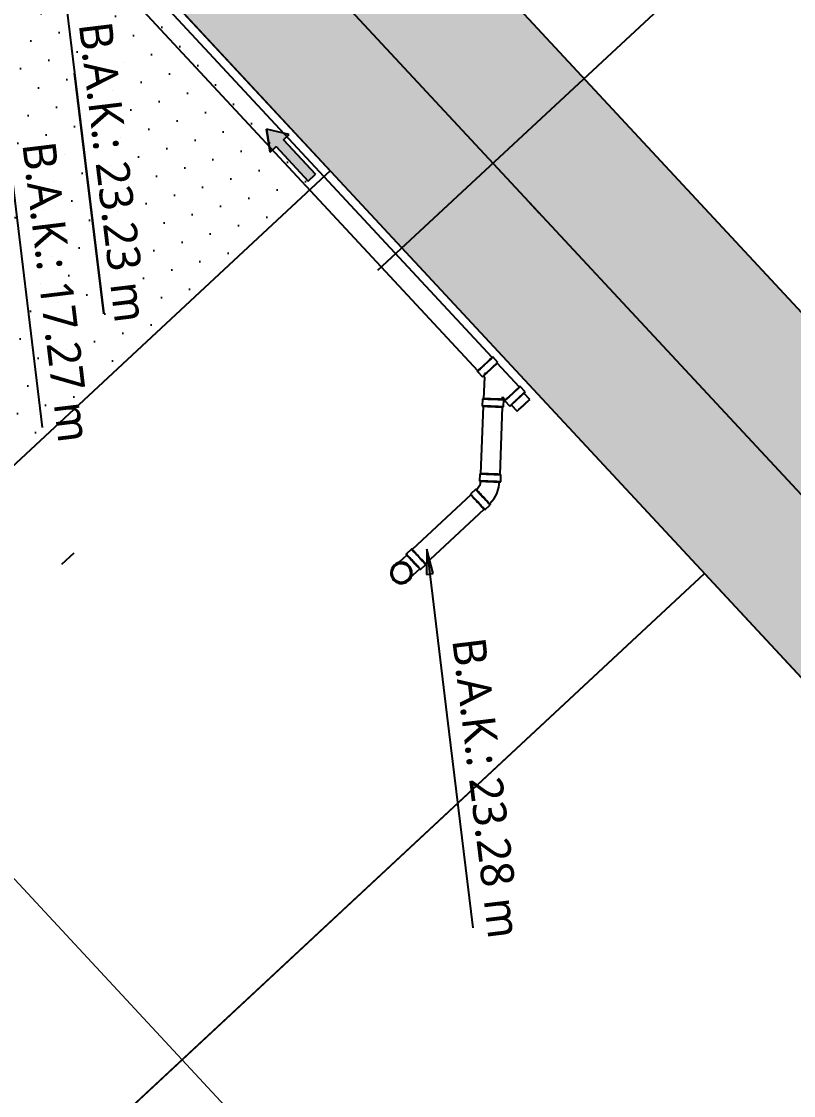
# Model space of a CAD drawing. Header units: millimetres. Extents: x 400382 to 401500, y 4543975 to 4544133.
# Drawn here: x 400490.36 to 400495.02, y 4544020.91 to 4544027.38 of the extents above; entities that cross this region are included whole.
import ezdxf

# ---------------------------------------------------------------- set-up
doc = ezdxf.new("R2010")
doc.units = ezdxf.units.MM
doc.linetypes.add('AKS', pattern=[3, 2.5, -0.25, 0, -0.25])
doc.layers.add('A-DETL', color=90, linetype='Continuous', lineweight=15)
for name, color, linetype in [('aks prota', 2, 'AKS'), ('kiriş prota', 6, 'Continuous'), ('kolon tarama prota', 252, 'Continuous'), ('merdiven prota', 2, 'Continuous'), ('perde prota', 1, 'Continuous'), ('TARAMA', 8, 'Continuous')]:
    doc.layers.add(name, color=color, linetype=linetype)
doc.styles.add('Segoe UI Light_1', font='', dxfattribs={"height": 200})
doc.styles.get('Segoe UI Light_1').set_extended_font_data('Segoe UI Light')

# ---------------------------------------------------------------- blocks, each defined once
blk = doc.blocks.new('Flow Direction - Flow Direction _25mm_-1035271-_17_70 m  ARA KAT')
at = {"layer": 'TARAMA'}
blk.add_hatch(color=256, dxfattribs=at).paths.add_polyline_path([(0, 0), (-117, -78), (-117, -30), (-400, -30), (-400, 30), (-117, 30), (-117, 78)], flags=0)
for p, q in [((0, 0), (-117, 78)), ((-117, 78), (-117, 30)), ((-117, 78), (0, 0)), ((-117, 30), (-117, 78)), ((-117, 30), (-400, 30)), ((-400, 30), (-400, -30)), ((-117, 30), (-400, 30)), ((-400, 30), (-400, -30)), ((-117, -78), (0, 0)), ((-117, -78), (0, 0)), ((-400, -30), (-117, -30)), ((-117, -30), (-400, -30)), ((-117, -30), (-117, -78)), ((-117, -30), (-117, -78))]:
    blk.add_line(p, q, dxfattribs=at)
blk = doc.blocks.new('17.60 mekanik')
at = {"layer": 'kolon tarama prota'}
blk.add_hatch(color=256, dxfattribs=at).paths.add_polyline_path([(142852.78, 63463.67), (142863.75, 63453.25), (142866.07, 63456.45)], flags=0)
for p, q in [((142795.06, 63571.3), (142408.22, 63571.3)), ((142799.51, 63571.77), (142795.06, 63571.77)), ((142819.26, 63571.11), (142799.51, 63571.11)), ((142823.7, 63571.77), (142819.26, 63571.77)), ((142828.94, 63570.64), (142823.7, 63570.64)), ((142828.94, 63570.64), (142823.7, 63570.64)), ((142412.97, 63565.4), (142616.2, 63417.74)), ((142408.22, 63559.5), (142795.06, 63559.5)), ((142795.06, 63559.02), (142799.51, 63559.02)), ((142798.86, 63561.36), (142799.51, 63560.71)), ((142799.54, 63561.99), (142799.48, 63562.01)), ((142799.51, 63559.68), (142800.54, 63559.68)), ((142800.54, 63559.68), (142809.7, 63550.52)), ((142816.7, 63559.68), (142819.26, 63559.68)), ((142817.78, 63558.6), (142816.7, 63559.68)), ((142821.39, 63555.93), (142818.25, 63559.07)), ((142819.26, 63559.02), (142823.7, 63559.02)), ((142823.7, 63560.16), (142828.94, 63560.16)), ((142823.7, 63560.16), (142828.94, 63560.16)), ((142849.88, 63526.77), (142821.05, 63555.59)), ((142809.23, 63550.05), (142812.37, 63546.91)), ((142812.71, 63547.25), (142841.53, 63518.42)), ((142853.36, 63523.96), (142850.21, 63527.1)), ((142841.2, 63518.09), (142844.34, 63514.94)), ((142846.4, 63509.97), (142846.4, 63505.52)), ((142859.15, 63505.52), (142859.15, 63509.97)), ((142616.2, 63417.74), (142498.12, 63503.53)), ((142846.88, 63505.52), (142846.88, 63457.06)), ((142858.68, 63457.06), (142858.68, 63505.52)), ((142852.78, 63463.67), (142863.75, 63453.25)), ((142866.07, 63456.45), (142852.78, 63463.67)), ((142852.78, 63463.67), (142934.28, 63404.46)), ((142846.4, 63457.06), (142846.4, 63452.61)), ((142859.15, 63452.61), (142859.15, 63457.06)), ((142863.75, 63453.25), (142866.07, 63456.45)), ((142501.46, 63445.47), (142641.2, 63343.94)), ((142934.28, 63404.46), (143038.7, 63328.59))]:
    blk.add_line(p, q, dxfattribs=at)
at = {"layer": 'kolon tarama prota', "flags": 128}
for points in [[(142857.04, 63517.29), (142854.98, 63521.02), (142852.89, 63523.49)], [(142844.81, 63515.41), (142846.35, 63513.2), (142846.48, 63512.91)], [(142846.48, 63512.91), (142847.06, 63510.28), (142847.06, 63509.97)], [(142858.49, 63509.97), (142858.02, 63514.2), (142857.04, 63517.29)], [(142847.06, 63442.77), (142847.06, 63443.24), (142847.06, 63444.62), (142847.06, 63446.76), (142847.06, 63449.47), (142847.06, 63452.48), (142847.06, 63452.61)], [(142847.06, 63442.77), (142847.53, 63445.04), (142848.86, 63446.94), (142850.84, 63448.15), (142852.78, 63448.49)], [(142852.78, 63448.49), (142855.05, 63448.02), (142856.94, 63446.69), (142858.15, 63444.71), (142858.49, 63442.77)], [(142858.49, 63452.61), (142858.49, 63449.59), (142858.49, 63446.86), (142858.49, 63444.69), (142858.49, 63443.28), (142858.49, 63442.77), (142858.49, 63442.77)], [(142852.78, 63437.06), (142850.51, 63437.53), (142848.61, 63438.86), (142847.4, 63440.83), (142847.06, 63442.77)], [(142858.49, 63442.77), (142858.02, 63440.5), (142856.69, 63438.61), (142854.72, 63437.4), (142852.78, 63437.06)]]:
    blk.add_lwpolyline(points, dxfattribs=at)
at = {"layer": 'kolon tarama prota'}
for radius, start, end in [(6.38, 90, 270), (6.38, 90, 270), (5.72, 90, 270), (5.9, 324, 144), (6.38, 270, 90), (6.38, 270, 90), (5.71, 270, 90), (5.9, 144, 324)]:
    blk.add_arc((142852.78, 63442.77), radius, start, end, dxfattribs=at)
for centre, major_axis, ratio, start_param, end_param in [((142795.06, 63565.4), (0, 6.38), 0.01, 6.279043, 9.420636), ((142795.06, 63565.4), (0, 5.9), 0.01, 0, 1.570796), ((142795.06, 63565.4), (0, 6.38), 0.01, 3.137451, 6.279043), ((142795.06, 63565.4), (0, 5.9), 0.01, 4.712389, 6.283185), ((142799.51, 63565.4), (0, 6.38), 0.01, 6.279043, 9.420636), ((142799.51, 63565.4), (0, 5.71), 0.01, 6.279043, 9.420636), ((142799.51, 63565.4), (0, 6.38), 0.01, 3.137451, 6.279043), ((142799.51, 63565.4), (0, 5.71), 0.01, 3.137451, 6.279043), ((142819.26, 63565.4), (0, 6.38), 0.01, 6.279043, 9.420636), ((142819.26, 63565.4), (0, 5.71), 0.01, 6.279043, 9.420636), ((142819.26, 63565.4), (0, 6.38), 0.01, 3.137451, 6.279043), ((142819.26, 63565.4), (0, 5.71), 0.01, 3.137451, 6.279043), ((142823.7, 63565.4), (0, 6.38), 0.01, 6.279043, 9.420636), ((142823.7, 63565.4), (0, -5.24), 0.01, 3.137451, 6.279043), ((142823.7, 63565.4), (0, -5.24), 0.01, 3.137451, 6.279043), ((142823.7, 63565.4), (0, 6.38), 0.01, 3.137451, 6.279043), ((142823.7, 63565.4), (0, 5.24), 0.01, 3.137451, 6.279043), ((142823.7, 63565.4), (0, 5.24), 0.01, 3.137451, 6.279043), ((142828.94, 63565.4), (0, -5.24), 0.01, 3.137451, 6.279043), ((142828.94, 63565.4), (0, -5.24), 0.01, 3.137451, 6.279043), ((142828.94, 63565.4), (0, 5.24), 0.01, 3.137451, 6.279043), ((142828.94, 63565.4), (0, 5.24), 0.01, 3.137451, 6.279043), ((142795.06, 63565.4), (0, 5.9), 0.01, 1.570796, 3.141593), ((142795.06, 63565.4), (0, 5.9), 0.01, 3.141593, 4.712389), ((142802.9, 63565.4), (4.04, 4.04), 0.009999, 2.573539, 3.145735), ((142802.9, 63565.4), (4.04, 4.04), 0.009999, 3.145735, 3.717931), ((142813.74, 63554.56), (4.51, 4.51), 0.009999, 0.004142, 3.145735), ((142813.74, 63554.56), (4.51, 4.51), 0.009999, 3.145735, 6.287328), ((142813.74, 63554.56), (4.04, 4.04), 0.009999, 0.004142, 3.145735), ((142813.74, 63554.56), (4.04, 4.04), 0.009999, 3.145735, 6.287328), ((142816.88, 63551.42), (4.51, 4.51), 0.009999, 0.004142, 3.145735), ((142816.88, 63551.42), (4.51, 4.51), 0.009999, 3.145735, 6.287328), ((142816.88, 63551.42), (4.17, 4.17), 0.01, 1.570796, 3.141593), ((142816.88, 63551.42), (4.17, 4.17), 0.01, 3.141593, 4.712389), ((142816.88, 63551.42), (4.17, 4.17), 0.01, 0, 1.570796), ((142816.88, 63551.42), (4.17, 4.17), 0.01, 4.712389, 6.283185), ((142845.71, 63522.59), (4.51, 4.51), 0.01, 6.279043, 9.420636), ((142845.71, 63522.59), (4.51, 4.51), 0.01, 3.137451, 6.279043), ((142845.71, 63522.59), (4.17, 4.17), 0.01, 0, 1.570796), ((142845.71, 63522.59), (4.17, 4.17), 0.01, 4.712389, 6.283185), ((142845.71, 63522.59), (4.17, 4.17), 0.01, 1.570796, 3.141593), ((142845.71, 63522.59), (4.17, 4.17), 0.01, 3.141593, 4.712389), ((142848.85, 63519.45), (4.51, 4.51), 0.01, 6.279043, 9.420636), ((142848.85, 63519.45), (4.51, 4.51), 0.01, 3.137451, 6.279043), ((142848.85, 63519.45), (4.04, 4.04), 0.01, 6.279043, 9.420636), ((142848.85, 63519.45), (4.04, 4.04), 0.01, 3.137451, 6.279043), ((142852.78, 63509.97), (6.38, 0), 0.01, 0.004142, 3.145735), ((142852.78, 63509.97), (6.38, 0), 0.01, 3.145735, 6.287327), ((142852.78, 63509.97), (5.71, 0), 0.01, 0.004142, 3.145735), ((142852.78, 63509.97), (5.72, 0), 0.01, 3.145735, 6.287327), ((142852.78, 63505.52), (6.38, 0), 0.01, 0.004142, 3.145735), ((142852.78, 63505.52), (6.38, 0), 0.01, 3.145735, 6.287327), ((142852.78, 63505.52), (5.9, 0), 0.01, 1.570796, 3.141593), ((142852.78, 63505.52), (5.9, 0), 0.01, 3.141593, 4.712389), ((142852.78, 63505.52), (5.9, 0), 0.01, 0, 1.570796), ((142852.78, 63505.52), (5.9, 0), 0.01, 4.712389, 6.283185), ((142852.78, 63457.06), (-6.38, 0), 0.01, 4.712389, 7.853982), ((142852.78, 63457.06), (5.9, 0), 0.01, 1.570796, 3.141593), ((142852.78, 63457.06), (5.9, 0), 0.01, 3.141593, 4.712389), ((142852.78, 63457.06), (5.9, 0), 0.01, 0, 1.570796), ((142852.78, 63457.06), (6.38, 0), 0.01, 4.712389, 7.853982), ((142852.78, 63457.06), (5.9, 0), 0.01, 4.712389, 6.283185), ((142852.78, 63452.61), (-6.38, 0), 0.01, 4.712389, 7.853982), ((142852.78, 63452.61), (-5.71, 0), 0.01, 4.712389, 7.853982), ((142852.78, 63452.61), (-6.38, 0), 0.01, 1.570796, 4.712389), ((142852.78, 63452.61), (5.71, 0), 0.01, 4.712389, 7.853982)]:
    blk.add_ellipse(centre, major_axis=major_axis, ratio=ratio, start_param=start_param, end_param=end_param, dxfattribs=at)
at = {"layer": 'kolon tarama prota', "xscale": 0.1, "yscale": 0.1, "zscale": 0.1, "rotation": 179.9999999999998}
blk.add_blockref('Flow Direction - Flow Direction _25mm_-1035271-_17_70 m  ARA KAT', (142601.58, 63565.4), dxfattribs=at)
at = {"layer": 'kolon tarama prota', "char_height": 20, "attachment_point": 1, "rotation": 324, "line_spacing_factor": 1.142579, "style": 'Segoe UI Light_1'}
for s, insert, width in [('B.A.K.: 23.23 m', (142489.87, 63541.76), 213.1568), ('B.A.K.: 17.27 m', (142519.59, 63467.64), 206.6213), ('B.A.K.: 23.28 m', (142914.89, 63453.89), 213.1568)]:
    blk.add_mtext(s, dxfattribs=dict(at, insert=insert, width=width))

msp = doc.modelspace()

# ---------------------------------------------------------------- hatches: boundary and pattern name
at = {"layer": 'kolon tarama prota'}
h = msp.add_hatch(color=256, dxfattribs=at)
h.dxf.hatch_style = 1
h.paths.add_polyline_path([(400518.6554, 4544000.2644), (400484.8107, 4544036.655), (400485.1184, 4544034.1216), (400516.7398, 4544000.1215), (400498.5065, 4543983.1639), (400490.4377, 4543991.8397), (400489.1197, 4543990.6139), (400489.8007, 4543989.8816), (400490.0204, 4543990.0859), (400498.2254, 4543981.2637)])
h = msp.add_hatch(dxfattribs=at)
h.set_pattern_fill('DOTS', color=2, scale=0.1, angle=-47.07601)
h.set_pattern_definition([(312.923994, (398997.36488, 4544993.93019), (0.170302485, 0.049990168), [0, -0.15875])])
h.paths.add_polyline_path([(400486.0532, 4544024.289), (400487.0102, 4544025.1791), (400486.9804, 4544025.4245), (400490.3191, 4544028.5296), (400492.2237, 4544026.4818), (400487.8215, 4544022.3876), (400487.2783, 4544022.9717)])

# ---------------------------------------------------------------- linework, layer by layer
at = {"layer": 'A-DETL', "color": 1, "lineweight": 5}
msp.add_lwpolyline([(400410.498, 4544108.0413), (400518.4063, 4543992.0157)], dxfattribs=at)
at = {"layer": 'aks prota', "ltscale": 10}
for p, q in [((400524.76, 4543992.5993), (400411.7644, 4544114.0949)), ((400512.2141, 4544006.0889), (400428.1666, 4544096.4588)), ((400470.4701, 4544005.3848), (400496.0025, 4544029.131))]:
    msp.add_line(p, q, dxfattribs=at)
at = {"layer": 'kiriş prota'}
for points in [[(400486.0532, 4544024.289), (400487.0102, 4544025.1791), (400486.9804, 4544025.4245), (400490.3191, 4544028.5296), (400492.2237, 4544026.4818), (400487.8215, 4544022.3876), (400487.2783, 4544022.9717)], [(400487.8909, 4544017.9269), (400494.4804, 4544024.0554)]]:
    msp.add_lwpolyline(points, dxfattribs=at)
msp.add_lwpolyline([(400494.4804, 4544024.0554), (400497.0002, 4544021.346), (400489.8607, 4544014.706), (400487.3409, 4544017.4154)], close=True, dxfattribs=at)
msp.add_lwpolyline([(400494.4804, 4544024.0554), (400497.0002, 4544021.346), (400489.8607, 4544014.706), (400487.3409, 4544017.4154)], close=True, dxfattribs=at)
at = {"layer": 'perde prota'}
msp.add_lwpolyline([(400490.4377, 4543991.8397), (400498.5065, 4543983.1639), (400516.7398, 4544000.1215), (400485.1184, 4544034.1216), (400484.8107, 4544036.655), (400518.6554, 4544000.2644), (400498.2254, 4543981.2637), (400490.0204, 4543990.0859), (400489.8007, 4543989.8816), (400489.1197, 4543990.6139)], dxfattribs=at)

# ---------------------------------------------------------------- block references
at = {"layer": 'merdiven prota', "xscale": 0.01, "yscale": 0.01, "zscale": 0.01, "rotation": 312.9239939574316}
msp.add_blockref('17.60 mekanik', (399055.2216, 4544638.0473), dxfattribs=at)

doc.saveas('drawing.dxf')
